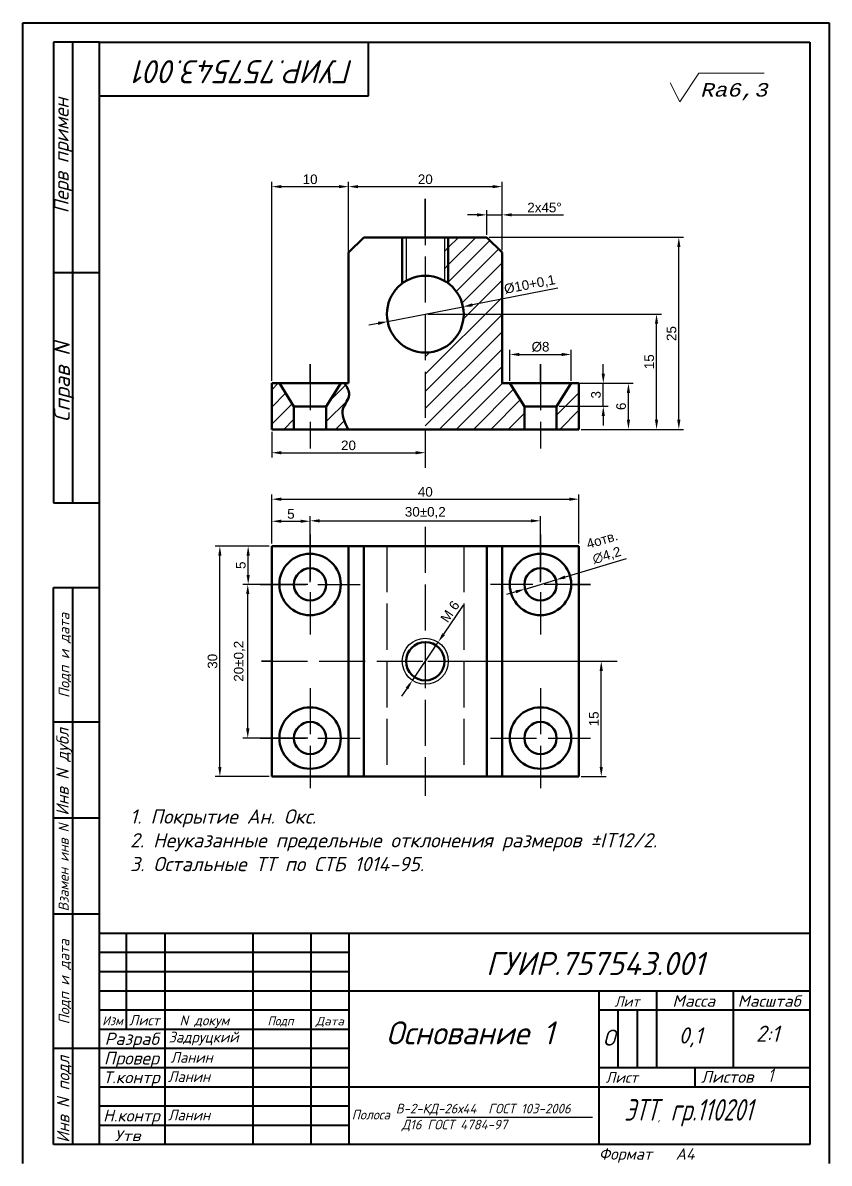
# Model space of a CAD drawing. Header units: millimetres. Extents: x 10739 to 32134, y 609 to 16625.
# Drawn here: x 24344.4 to 24554.4, y 2412.8 to 2709.8 of the extents above; entities that cross this region are included whole.
import ezdxf
from ezdxf.enums import TextEntityAlignment as Align

# ---------------------------------------------------------------- set-up
doc = ezdxf.new("R2010")
doc.units = ezdxf.units.MM
doc.linetypes.add('ACAD_ISO02W100', pattern=[15, 12, -3])
doc.layers.add('тонкая-текст-02', color=4, linetype='Continuous', lineweight=20)
doc.styles.add('6', font='cour.ttf', dxfattribs={"oblique": 15, "height": 3.5})
doc.styles.add('ISOCPEUR', font='isocpeur.ttf', dxfattribs={"oblique": 15})
doc.styles.add('KTEXTSTYLE', font='GOST_AU.SHX', dxfattribs={"width": 0.96, "height": 5})
doc.styles.get("Standard").update_dxf_attribs({"font": 'arial.ttf'})
doc.dimstyles.new('ISO-25', dxfattribs={"dimtxt": 2.5, "dimasz": 2.5, "dimexe": 1.25, "dimexo": 0.625, "dimtad": 1, "dimtxsty": 'Standard', "dimcen": 2.5, "dimadec": 0, "dimazin": 0, "dimtfac": 1, "dimtmove": 0, "dimatfit": 3, "dimfxl": 1, "dimarcsym": 0})
pattern_1 = [(45, (24299.0882, 2095.5117), (-2.245064, 2.245064), [])]

# ---------------------------------------------------------------- blocks, each defined once
blk = doc.blocks.new('*D92')
at = {"color": 0, "lineweight": -2, "transparency": 16777216}
for p, q in [((24409.17, 2616.52), (24409.17, 2668.35)), ((24411.67, 2667.1), (24426.67, 2667.1)), ((24429.17, 2616.52), (24429.17, 2668.35))]:
    blk.add_line(p, q, dxfattribs=at)
at = {"color": 0, "lineweight": 25, "transparency": 16777216}
for points in [[(24411.67, 2667.51), (24411.67, 2666.68), (24409.17, 2667.1)], [(24426.67, 2667.51), (24426.67, 2666.68), (24429.17, 2667.1)]]:
    blk.add_solid(points, dxfattribs=at)
at = {"layer": 'Defpoints', "color": 0, "lineweight": 25, "transparency": 16777216}
for p in [(24429.17, 2667.1), (24409.17, 2615.9), (24429.17, 2615.9)]:
    blk.add_point(p, dxfattribs=at)
at = {"color": 0, "transparency": 16777216, "insert": (24419.17, 2669), "char_height": 2.5, "attachment_point": 5}
blk.add_mtext('10', dxfattribs=at)
blk = doc.blocks.new('*D93')
at = {"color": 0, "lineweight": -2, "transparency": 16777216}
for p, q in [((24429.17, 2650.53), (24429.17, 2668.35)), ((24431.67, 2667.1), (24466.67, 2667.1)), ((24469.17, 2650.53), (24469.17, 2668.35))]:
    blk.add_line(p, q, dxfattribs=at)
at = {"color": 0, "lineweight": 25, "transparency": 16777216}
for points in [[(24431.67, 2667.51), (24431.67, 2666.68), (24429.17, 2667.1)], [(24466.67, 2667.51), (24466.67, 2666.68), (24469.17, 2667.1)]]:
    blk.add_solid(points, dxfattribs=at)
at = {"layer": 'Defpoints', "color": 0, "lineweight": 25, "transparency": 16777216}
for p in [(24469.17, 2667.1), (24429.17, 2649.91), (24469.17, 2649.91)]:
    blk.add_point(p, dxfattribs=at)
at = {"color": 0, "transparency": 16777216, "insert": (24449.17, 2669), "char_height": 2.5, "attachment_point": 5}
blk.add_mtext('20', dxfattribs=at)
blk = doc.blocks.new('*D94')
at = {"color": 0, "lineweight": -2, "transparency": 16777216}
for p, q in [((24465.17, 2654.52), (24465.17, 2661)), ((24469.17, 2650.53), (24469.17, 2661)), ((24462.67, 2659.75), (24460.17, 2659.75)), ((24465.17, 2659.75), (24469.17, 2659.75)), ((24471.67, 2659.75), (24485.15, 2659.75))]:
    blk.add_line(p, q, dxfattribs=at)
at = {"color": 0, "lineweight": 25, "transparency": 16777216}
for points in [[(24462.67, 2660.16), (24462.67, 2659.33), (24465.17, 2659.75)], [(24471.67, 2660.16), (24471.67, 2659.33), (24469.17, 2659.75)]]:
    blk.add_solid(points, dxfattribs=at)
at = {"layer": 'Defpoints', "color": 0, "lineweight": 25, "transparency": 16777216}
for p in [(24465.17, 2659.75), (24465.17, 2653.9), (24469.17, 2649.91)]:
    blk.add_point(p, dxfattribs=at)
at = {"color": 0, "transparency": 16777216, "insert": (24480.21, 2661.65), "char_height": 2.5, "attachment_point": 5}
blk.add_mtext('2x45%%D', dxfattribs=at)
blk = doc.blocks.new('*D95')
at = {"color": 0, "lineweight": -2, "transparency": 16777216}
for p, q in [((24471.17, 2616.52), (24471.17, 2624.65)), ((24473.67, 2623.4), (24484.67, 2623.4)), ((24487.17, 2616.52), (24487.17, 2624.65))]:
    blk.add_line(p, q, dxfattribs=at)
at = {"color": 0, "lineweight": 25, "transparency": 16777216}
for points in [[(24473.67, 2623.81), (24473.67, 2622.98), (24471.17, 2623.4)], [(24484.67, 2623.81), (24484.67, 2622.98), (24487.17, 2623.4)]]:
    blk.add_solid(points, dxfattribs=at)
at = {"layer": 'Defpoints', "color": 0, "lineweight": 25, "transparency": 16777216}
for p in [(24487.17, 2623.4), (24471.17, 2615.9), (24487.17, 2615.9)]:
    blk.add_point(p, dxfattribs=at)
at = {"color": 0, "transparency": 16777216, "insert": (24479.17, 2625.37), "char_height": 2.5, "attachment_point": 5}
blk.add_mtext('%%C8', dxfattribs=at)
blk = doc.blocks.new('*D96')
at = {"color": 0, "lineweight": -2, "transparency": 16777216}
for p, q in [((24489.79, 2615.9), (24503.32, 2615.9)), ((24502.07, 2606.4), (24502.07, 2613.4)), ((24489.79, 2603.9), (24503.32, 2603.9))]:
    blk.add_line(p, q, dxfattribs=at)
at = {"color": 0, "lineweight": 25, "transparency": 16777216}
for points in [[(24501.65, 2613.4), (24502.49, 2613.4), (24502.07, 2615.9)], [(24501.65, 2606.4), (24502.49, 2606.4), (24502.07, 2603.9)]]:
    blk.add_solid(points, dxfattribs=at)
at = {"layer": 'Defpoints', "color": 0, "lineweight": 25, "transparency": 16777216}
for p in [(24489.17, 2615.9), (24502.07, 2615.9), (24489.17, 2603.9)]:
    blk.add_point(p, dxfattribs=at)
at = {"color": 0, "transparency": 16777216, "insert": (24500.17, 2609.9), "char_height": 2.5, "attachment_point": 5, "rotation": 90}
blk.add_mtext('6', dxfattribs=at)
blk = doc.blocks.new('*D79')
at = {"color": 0, "lineweight": -2, "transparency": 16777216}
for p, q in [((24449.79, 2633.9), (24510.64, 2633.9)), ((24509.39, 2606.4), (24509.39, 2631.4)), ((24489.79, 2603.9), (24510.64, 2603.9))]:
    blk.add_line(p, q, dxfattribs=at)
at = {"color": 0, "lineweight": 25, "transparency": 16777216}
for points in [[(24508.97, 2631.4), (24509.8, 2631.4), (24509.39, 2633.9)], [(24508.97, 2606.4), (24509.8, 2606.4), (24509.39, 2603.9)]]:
    blk.add_solid(points, dxfattribs=at)
at = {"layer": 'Defpoints', "color": 0, "lineweight": 25, "transparency": 16777216}
for p in [(24449.17, 2633.9), (24509.39, 2633.9), (24489.17, 2603.9)]:
    blk.add_point(p, dxfattribs=at)
at = {"color": 0, "transparency": 16777216, "insert": (24507.48, 2621.51), "char_height": 2.5, "attachment_point": 5, "rotation": 90}
blk.add_mtext('15', dxfattribs=at)
blk = doc.blocks.new('*D80')
at = {"color": 0, "lineweight": -2, "transparency": 16777216}
for p, q in [((24465.79, 2653.9), (24516.44, 2653.9)), ((24515.19, 2606.4), (24515.19, 2651.4)), ((24489.79, 2603.9), (24516.44, 2603.9))]:
    blk.add_line(p, q, dxfattribs=at)
at = {"color": 0, "lineweight": 25, "transparency": 16777216}
for points in [[(24514.78, 2651.4), (24515.61, 2651.4), (24515.19, 2653.9)], [(24514.78, 2606.4), (24515.61, 2606.4), (24515.19, 2603.9)]]:
    blk.add_solid(points, dxfattribs=at)
at = {"layer": 'Defpoints', "color": 0, "lineweight": 25, "transparency": 16777216}
for p in [(24465.17, 2653.9), (24515.19, 2653.9), (24489.17, 2603.9)]:
    blk.add_point(p, dxfattribs=at)
at = {"color": 0, "transparency": 16777216, "insert": (24513.29, 2628.85), "char_height": 2.5, "attachment_point": 5, "rotation": 90}
blk.add_mtext('25', dxfattribs=at)
blk = doc.blocks.new('*D81')
at = {"color": 0, "lineweight": -2, "transparency": 16777216}
for p, q in [((24409.17, 2603.27), (24409.17, 2596.57)), ((24449.17, 2603.27), (24449.17, 2596.57)), ((24411.67, 2597.82), (24446.67, 2597.82))]:
    blk.add_line(p, q, dxfattribs=at)
at = {"color": 0, "lineweight": 25, "transparency": 16777216}
for points in [[(24411.67, 2598.24), (24411.67, 2597.4), (24409.17, 2597.82)], [(24446.67, 2598.24), (24446.67, 2597.4), (24449.17, 2597.82)]]:
    blk.add_solid(points, dxfattribs=at)
at = {"layer": 'Defpoints', "color": 0, "lineweight": 25, "transparency": 16777216}
for p in [(24409.17, 2603.9), (24449.17, 2603.9), (24449.17, 2597.82)]:
    blk.add_point(p, dxfattribs=at)
at = {"color": 0, "transparency": 16777216, "insert": (24429.17, 2599.72), "char_height": 2.5, "attachment_point": 5}
blk.add_mtext('20', dxfattribs=at)
blk = doc.blocks.new('*D82')
at = {"color": 0, "lineweight": -2, "transparency": 16777216}
for p, q in [((24419.17, 2564.15), (24419.17, 2581.34)), ((24479.17, 2564.15), (24479.17, 2581.34)), ((24421.67, 2580.09), (24476.67, 2580.09))]:
    blk.add_line(p, q, dxfattribs=at)
at = {"color": 0, "lineweight": 25, "transparency": 16777216}
for points in [[(24421.67, 2580.5), (24421.67, 2579.67), (24419.17, 2580.09)], [(24476.67, 2580.5), (24476.67, 2579.67), (24479.17, 2580.09)]]:
    blk.add_solid(points, dxfattribs=at)
at = {"layer": 'Defpoints', "color": 0, "lineweight": 25, "transparency": 16777216}
for p in [(24479.17, 2580.09), (24419.17, 2563.52), (24479.17, 2563.52)]:
    blk.add_point(p, dxfattribs=at)
at = {"color": 0, "transparency": 16777216, "insert": (24449.17, 2582.21), "char_height": 2.5, "attachment_point": 5}
blk.add_mtext('30%%P0,2', dxfattribs=at)
blk = doc.blocks.new('*D83')
at = {"color": 0, "lineweight": -2, "transparency": 16777216}
for p, q in [((24409.17, 2574.15), (24409.17, 2581.23)), ((24419.17, 2564.15), (24419.17, 2581.23)), ((24411.67, 2579.98), (24416.67, 2579.98))]:
    blk.add_line(p, q, dxfattribs=at)
at = {"color": 0, "lineweight": 25, "transparency": 16777216}
for points in [[(24411.67, 2580.39), (24411.67, 2579.56), (24409.17, 2579.98)], [(24416.67, 2580.39), (24416.67, 2579.56), (24419.17, 2579.98)]]:
    blk.add_solid(points, dxfattribs=at)
at = {"layer": 'Defpoints', "color": 0, "lineweight": 25, "transparency": 16777216}
for p in [(24419.17, 2579.98), (24409.17, 2573.52), (24419.17, 2563.52)]:
    blk.add_point(p, dxfattribs=at)
at = {"color": 0, "transparency": 16777216, "insert": (24414.17, 2581.87), "char_height": 2.5, "attachment_point": 5}
blk.add_mtext('5', dxfattribs=at)
blk = doc.blocks.new('*D84')
at = {"color": 0, "lineweight": -2, "transparency": 16777216}
for p, q in [((24409.17, 2574.15), (24409.17, 2586.97)), ((24489.17, 2574.15), (24489.17, 2586.97)), ((24411.67, 2585.72), (24486.67, 2585.72))]:
    blk.add_line(p, q, dxfattribs=at)
at = {"color": 0, "lineweight": 25, "transparency": 16777216}
for points in [[(24411.67, 2586.14), (24411.67, 2585.3), (24409.17, 2585.72)], [(24486.67, 2586.14), (24486.67, 2585.3), (24489.17, 2585.72)]]:
    blk.add_solid(points, dxfattribs=at)
at = {"layer": 'Defpoints', "color": 0, "lineweight": 25, "transparency": 16777216}
for p in [(24489.17, 2585.72), (24409.17, 2573.52), (24489.17, 2573.52)]:
    blk.add_point(p, dxfattribs=at)
at = {"color": 0, "transparency": 16777216, "insert": (24449.17, 2587.62), "char_height": 2.5, "attachment_point": 5}
blk.add_mtext('40', dxfattribs=at)
blk = doc.blocks.new('*D85')
at = {"color": 0, "lineweight": -2, "transparency": 16777216}
for p, q in [((24418.54, 2563.52), (24401.68, 2563.52)), ((24402.93, 2526.02), (24402.93, 2561.02)), ((24418.54, 2523.52), (24401.68, 2523.52))]:
    blk.add_line(p, q, dxfattribs=at)
at = {"color": 0, "lineweight": 25, "transparency": 16777216}
for points in [[(24402.51, 2561.02), (24403.35, 2561.02), (24402.93, 2563.52)], [(24402.51, 2526.02), (24403.35, 2526.02), (24402.93, 2523.52)]]:
    blk.add_solid(points, dxfattribs=at)
at = {"layer": 'Defpoints', "color": 0, "lineweight": 25, "transparency": 16777216}
for p in [(24402.93, 2563.52), (24419.17, 2563.52), (24419.17, 2523.52)]:
    blk.add_point(p, dxfattribs=at)
at = {"color": 0, "transparency": 16777216, "insert": (24400.8, 2543.52), "char_height": 2.5, "attachment_point": 5, "rotation": 90}
blk.add_mtext('20%%P0,2', dxfattribs=at)
blk = doc.blocks.new('*D86')
at = {"color": 0, "lineweight": -2, "transparency": 16777216}
for p, q in [((24408.54, 2573.52), (24401.79, 2573.52)), ((24403.04, 2566.02), (24403.04, 2571.02)), ((24418.54, 2563.52), (24401.79, 2563.52))]:
    blk.add_line(p, q, dxfattribs=at)
at = {"color": 0, "lineweight": 25, "transparency": 16777216}
for points in [[(24402.62, 2571.02), (24403.46, 2571.02), (24403.04, 2573.52)], [(24402.62, 2566.02), (24403.46, 2566.02), (24403.04, 2563.52)]]:
    blk.add_solid(points, dxfattribs=at)
at = {"layer": 'Defpoints', "color": 0, "lineweight": 25, "transparency": 16777216}
for p in [(24403.04, 2573.52), (24409.17, 2573.52), (24419.17, 2563.52)]:
    blk.add_point(p, dxfattribs=at)
at = {"color": 0, "transparency": 16777216, "insert": (24401.14, 2568.52), "char_height": 2.5, "attachment_point": 5, "rotation": 90}
blk.add_mtext('5', dxfattribs=at)
blk = doc.blocks.new('*D87')
at = {"color": 0, "lineweight": -2, "transparency": 16777216}
for p, q in [((24408.54, 2573.52), (24394.42, 2573.52)), ((24395.67, 2516.02), (24395.67, 2571.02)), ((24408.54, 2513.52), (24394.42, 2513.52))]:
    blk.add_line(p, q, dxfattribs=at)
at = {"color": 0, "lineweight": 25, "transparency": 16777216}
for points in [[(24395.25, 2571.02), (24396.08, 2571.02), (24395.67, 2573.52)], [(24395.25, 2516.02), (24396.08, 2516.02), (24395.67, 2513.52)]]:
    blk.add_solid(points, dxfattribs=at)
at = {"layer": 'Defpoints', "color": 0, "lineweight": 25, "transparency": 16777216}
for p in [(24395.67, 2573.52), (24409.17, 2573.52), (24409.17, 2513.52)]:
    blk.add_point(p, dxfattribs=at)
at = {"color": 0, "transparency": 16777216, "insert": (24393.76, 2543.52), "char_height": 2.5, "attachment_point": 5, "rotation": 90}
blk.add_mtext('30', dxfattribs=at)
blk = doc.blocks.new('*D88')
at = {"color": 0, "lineweight": -2, "transparency": 16777216}
for p, q in [((24449.79, 2543.52), (24496.24, 2543.52)), ((24494.99, 2516.02), (24494.99, 2541.02)), ((24489.79, 2513.52), (24496.24, 2513.52))]:
    blk.add_line(p, q, dxfattribs=at)
at = {"color": 0, "lineweight": 25, "transparency": 16777216}
for points in [[(24494.57, 2541.02), (24495.41, 2541.02), (24494.99, 2543.52)], [(24494.57, 2516.02), (24495.41, 2516.02), (24494.99, 2513.52)]]:
    blk.add_solid(points, dxfattribs=at)
at = {"layer": 'Defpoints', "color": 0, "lineweight": 25, "transparency": 16777216}
for p in [(24449.17, 2543.52), (24494.99, 2543.52), (24489.17, 2513.52)]:
    blk.add_point(p, dxfattribs=at)
at = {"color": 0, "transparency": 16777216, "insert": (24493.09, 2528.52), "char_height": 2.5, "attachment_point": 5, "rotation": 90}
blk.add_mtext('15', dxfattribs=at)
blk = doc.blocks.new('*D89')
at = {"color": 0, "lineweight": -2, "transparency": 16777216}
for p, q in [((24501.51, 2570.2), (24485.59, 2565.44)), ((24475.14, 2562.32), (24483.19, 2564.72)), ((24472.75, 2561.6), (24470.35, 2560.89))]:
    blk.add_line(p, q, dxfattribs=at)
at = {"color": 0, "lineweight": 25, "transparency": 16777216}
for points in [[(24485.47, 2565.84), (24485.7, 2565.04), (24483.19, 2564.72)], [(24472.63, 2562), (24472.87, 2561.2), (24475.14, 2562.32)]]:
    blk.add_solid(points, dxfattribs=at)
at = {"layer": 'Defpoints', "color": 0, "lineweight": 25, "transparency": 16777216}
for p in [(24475.14, 2562.32), (24483.19, 2564.72)]:
    blk.add_point(p, dxfattribs=at)
at = {"color": 0, "transparency": 16777216, "insert": (24495.88, 2572.95), "char_height": 2.5, "attachment_point": 5, "rotation": 16.6435}
blk.add_mtext('4отв.\\P∅4,2', dxfattribs=at)
blk = doc.blocks.new('*D90')
at = {"color": 0, "lineweight": -2, "transparency": 16777216}
for p, q in [((24495.52, 2618.4), (24495.52, 2620.9)), ((24487.79, 2615.9), (24496.77, 2615.9)), ((24495.52, 2609.9), (24495.52, 2615.9)), ((24483.99, 2609.9), (24496.77, 2609.9)), ((24495.52, 2607.4), (24495.52, 2604.9))]:
    blk.add_line(p, q, dxfattribs=at)
at = {"color": 0, "lineweight": 25, "transparency": 16777216}
for points in [[(24495.1, 2618.4), (24495.94, 2618.4), (24495.52, 2615.9)], [(24495.1, 2607.4), (24495.94, 2607.4), (24495.52, 2609.9)]]:
    blk.add_solid(points, dxfattribs=at)
at = {"layer": 'Defpoints', "color": 0, "lineweight": 25, "transparency": 16777216}
for p in [(24487.17, 2615.9), (24495.52, 2615.9), (24483.37, 2609.9)]:
    blk.add_point(p, dxfattribs=at)
at = {"color": 0, "transparency": 16777216, "insert": (24493.62, 2612.9), "char_height": 2.5, "attachment_point": 5, "rotation": 90}
blk.add_mtext('3', dxfattribs=at)
blk = doc.blocks.new('*D91')
at = {"color": 0, "lineweight": -2, "transparency": 16777216}
for p, q in [((24483.66, 2640.67), (24461.43, 2636.31)), ((24439.35, 2631.97), (24458.98, 2635.82)), ((24436.9, 2631.49), (24434.45, 2631))]:
    blk.add_line(p, q, dxfattribs=at)
at = {"color": 0, "lineweight": 25, "transparency": 16777216}
for points in [[(24461.35, 2636.72), (24461.51, 2635.9), (24458.98, 2635.82)], [(24436.82, 2631.9), (24436.98, 2631.08), (24439.35, 2631.97)]]:
    blk.add_solid(points, dxfattribs=at)
at = {"layer": 'Defpoints', "color": 0, "lineweight": 25, "transparency": 16777216}
for p in [(24458.98, 2635.82), (24439.35, 2631.97)]:
    blk.add_point(p, dxfattribs=at)
at = {"color": 0, "transparency": 16777216, "insert": (24476.39, 2641.46), "char_height": 2.5, "attachment_point": 5, "rotation": 11.1164}
blk.add_mtext('%%c10+0,1', dxfattribs=at)
blk = doc.blocks.new('*D112')
at = {"color": 0, "lineweight": -2, "transparency": 16777216}
for p, q in [((24459.05, 2558.15), (24453.92, 2550.56)), ((24445.81, 2538.55), (24452.52, 2548.49)), ((24444.41, 2536.48), (24443.01, 2534.41))]:
    blk.add_line(p, q, dxfattribs=at)
at = {"color": 0, "lineweight": 25, "transparency": 16777216}
for points in [[(24453.58, 2550.8), (24454.27, 2550.33), (24452.52, 2548.49)], [(24444.06, 2536.71), (24444.75, 2536.24), (24445.81, 2538.55)]]:
    blk.add_solid(points, dxfattribs=at)
at = {"layer": 'Defpoints', "color": 0, "lineweight": 25, "transparency": 16777216}
for p in [(24452.52, 2548.49), (24445.81, 2538.55)]:
    blk.add_point(p, dxfattribs=at)
at = {"color": 0, "transparency": 16777216, "insert": (24455.61, 2556.46), "char_height": 2.5, "attachment_point": 5, "rotation": 55.9563}
blk.add_mtext('М 6', dxfattribs=at)

msp = doc.modelspace()

# ---------------------------------------------------------------- hatches: boundary and pattern name
h = msp.add_hatch()
h.set_pattern_fill('ANSI31', color=256)
h.set_pattern_definition(pattern_1)
h.paths.add_polyline_path([(24469.16602, 2649.90715), (24465.16602, 2653.89633), (24455.16602, 2653.89633), (24455.16602, 2641.89633, -0.236067977), (24459.16602, 2633.89633, -0.414213562), (24449.16602, 2623.89633), (24449.16602, 2603.89633), (24474.96602, 2603.89633), (24474.96602, 2609.89633), (24471.16602, 2615.89633), (24469.16602, 2615.89633)])
h.paths.add_polyline_path([(24489.16602, 2615.89633), (24487.16602, 2615.89633), (24483.36602, 2609.89633), (24483.36602, 2603.89633), (24489.16602, 2603.89633)])
edge = h.paths.add_edge_path()
edge.add_spline(control_points=[(24429.11089, 2603.89633), (24428.15803, 2605.78555), (24426.57063, 2608.9329), (24430.1719, 2612.69673), (24428.80886, 2614.89071), (24428.18411, 2615.89633)], knot_values=[0, 0, 0, 0, 5.701222128, 9.497902321, 12.710773126, 12.710773126, 12.710773126, 12.710773126], degree=3, periodic=0)
edge.add_line((24428.18411, 2615.89633), (24427.16602, 2615.89633))
edge.add_line((24427.16602, 2615.89633), (24423.36602, 2609.89633))
edge.add_line((24423.36602, 2609.89633), (24423.36602, 2603.89633))
edge.add_line((24423.36602, 2603.89633), (24429.11089, 2603.89633))
h.paths.add_polyline_path([(24414.96602, 2609.89633), (24411.16602, 2615.89633), (24409.16602, 2615.89633), (24409.16602, 2603.89633), (24414.96602, 2603.89633)])
h = msp.add_hatch()
h.set_pattern_fill('ANSI31', color=256)
h.set_pattern_definition(pattern_1)
h.paths.add_polyline_path([(24455.16602, 2653.89633), (24454.16602, 2653.89633), (24454.16602, 2642.55658, -0.029984565), (24455.16602, 2641.89633)])

# ---------------------------------------------------------------- linework, layer by layer
at = {"color": 0, "lineweight": 40}
for p, q in [((24344.35063, 2412.75111), (24344.35063, 2709.75111)), ((24344.35063, 2709.75111), (24554.35063, 2709.75111)), ((24554.35063, 2709.75111), (24554.35063, 2412.75111)), ((24364.35063, 2704.75111), (24352.35063, 2704.75111)), ((24352.35063, 2704.75111), (24352.35063, 2584.75111)), ((24357.35063, 2584.75111), (24357.35063, 2704.75111)), ((24364.35063, 2417.75111), (24364.35063, 2704.75111)), ((24364.35063, 2704.75111), (24549.35063, 2704.75111)), ((24434.35063, 2690.75111), (24434.35063, 2704.75111)), ((24549.35063, 2704.75111), (24549.35063, 2417.75111)), ((24364.35063, 2690.75111), (24434.35063, 2690.75111)), ((24352.35063, 2644.75111), (24364.35063, 2644.75111)), ((24352.35063, 2584.75111), (24364.35063, 2584.75111)), ((24352.35063, 2417.75111), (24352.35063, 2562.75111)), ((24352.35063, 2562.75111), (24364.35063, 2562.75111)), ((24357.35063, 2417.75111), (24357.35063, 2562.75111)), ((24352.35063, 2527.75111), (24364.35063, 2527.75111)), ((24352.35063, 2502.75111), (24364.35063, 2502.75111)), ((24352.35063, 2477.75111), (24364.35063, 2477.75111)), ((24364.35063, 2472.75111), (24549.35063, 2472.75111)), ((24371.35063, 2447.75111), (24371.35063, 2472.75111)), ((24381.35063, 2472.75111), (24381.35063, 2417.75111)), ((24404.35063, 2417.75111), (24404.35063, 2472.75111)), ((24419.35063, 2472.75111), (24419.35063, 2417.75111)), ((24429.35063, 2417.75111), (24429.35063, 2472.75111)), ((24364.35063, 2467.75111), (24429.35063, 2467.75111)), ((24364.35063, 2462.75111), (24429.35063, 2462.75111)), ((24364.35063, 2457.75111), (24429.35063, 2457.75111)), ((24429.35063, 2457.75111), (24549.35063, 2457.75111)), ((24494.35063, 2457.75111), (24494.35063, 2417.75111)), ((24509.35063, 2457.75111), (24509.35063, 2437.75111)), ((24529.35063, 2457.75111), (24529.35063, 2437.75111)), ((24364.35063, 2452.75111), (24429.35063, 2452.75111)), ((24494.35063, 2452.75111), (24549.35063, 2452.75111)), ((24499.35063, 2452.75111), (24499.35063, 2437.75111)), ((24504.35063, 2452.75111), (24504.35063, 2437.75111)), ((24364.35063, 2447.75111), (24429.35063, 2447.75111)), ((24352.35063, 2442.75111), (24364.35063, 2442.75111)), ((24364.35063, 2442.75111), (24429.35063, 2442.75111)), ((24364.35063, 2437.75111), (24429.35063, 2437.75111)), ((24494.35063, 2437.75111), (24549.35063, 2437.75111)), ((24519.35063, 2437.75111), (24519.35063, 2432.75111)), ((24364.35063, 2432.75111), (24429.35063, 2432.75111)), ((24429.35063, 2432.75111), (24549.35063, 2432.75111)), ((24364.35063, 2427.75111), (24429.35063, 2427.75111)), ((24364.35063, 2422.75111), (24429.35063, 2422.75111)), ((24364.35063, 2417.75111), (24352.35063, 2417.75111)), ((24549.35063, 2417.75111), (24364.35063, 2417.75111))]:
    msp.add_line(p, q, dxfattribs=at)
at = {"linetype": 'ACAD_ISO02W100'}
for p, q in [((24449.16602, 2653.89633), (24449.16602, 2663.89633)), ((24449.16602, 2663.89633), (24449.16602, 2593.89633)), ((24419.16602, 2615.89633), (24419.16602, 2620.89633)), ((24419.16602, 2620.89633), (24419.16602, 2598.89633)), ((24479.16602, 2615.89633), (24479.16602, 2620.89633)), ((24479.16602, 2620.89633), (24479.16602, 2598.89633)), ((24419.16602, 2603.89633), (24419.16602, 2598.89633)), ((24449.16602, 2603.89633), (24449.16602, 2593.89633)), ((24479.16602, 2603.89633), (24479.16602, 2598.89633)), ((24449.16602, 2578.5202), (24449.16602, 2508.5202)), ((24419.16602, 2576.5202), (24419.16602, 2550.5202)), ((24479.16602, 2576.5202), (24479.16602, 2550.5202)), ((24439.16602, 2573.5202), (24439.16602, 2513.5202)), ((24459.16602, 2573.5202), (24459.16602, 2513.5202)), ((24411.16602, 2563.5202), (24406.16602, 2563.5202)), ((24406.16602, 2563.5202), (24432.16602, 2563.5202)), ((24427.16602, 2563.5202), (24432.16602, 2563.5202)), ((24471.16602, 2563.5202), (24466.16602, 2563.5202)), ((24492.16602, 2563.5202), (24466.16602, 2563.5202)), ((24487.16602, 2563.5202), (24492.16602, 2563.5202)), ((24409.16602, 2543.5202), (24406.50968, 2543.5202)), ((24406.50968, 2543.5202), (24499.16602, 2543.5202)), ((24489.16602, 2543.5202), (24499.16602, 2543.5202)), ((24419.16602, 2536.5202), (24419.16602, 2510.5202)), ((24479.16602, 2536.5202), (24479.16602, 2510.5202)), ((24406.16602, 2523.5202), (24432.16602, 2523.5202)), ((24466.16602, 2523.5202), (24492.16602, 2523.5202))]:
    msp.add_line(p, q, dxfattribs=at)
at = {"lineweight": 50}
for p, q in [((24433.16602, 2653.89633), (24429.16602, 2649.90715)), ((24449.16602, 2653.89633), (24433.16602, 2653.89633)), ((24443.16602, 2653.89633), (24443.16602, 2641.89633)), ((24449.16602, 2653.89633), (24465.16602, 2653.89633)), ((24449.16602, 2653.89633), (24454.16602, 2653.89633)), ((24455.16602, 2653.89633), (24455.16602, 2641.89633)), ((24465.16602, 2653.89633), (24469.16602, 2649.90715)), ((24429.16602, 2615.89633), (24429.16602, 2649.90715)), ((24469.16602, 2615.89633), (24469.16602, 2649.90715)), ((24409.16602, 2603.89633), (24409.16602, 2615.89633)), ((24409.16602, 2615.89633), (24429.16602, 2615.89633)), ((24414.96602, 2609.89633), (24411.16602, 2615.89633)), ((24423.36602, 2609.89633), (24427.16602, 2615.89633)), ((24489.16602, 2615.89633), (24469.16602, 2615.89633)), ((24487.16602, 2615.89633), (24471.16602, 2615.89633)), ((24474.96602, 2609.89633), (24471.16602, 2615.89633)), ((24483.36602, 2609.89633), (24487.16602, 2615.89633)), ((24489.16602, 2603.89633), (24489.16602, 2615.89633)), ((24414.96602, 2603.89633), (24414.96602, 2609.89633)), ((24414.96602, 2609.89633), (24423.36602, 2609.89633)), ((24423.36602, 2603.89633), (24423.36602, 2609.89633)), ((24474.96602, 2603.89633), (24474.96602, 2609.89633)), ((24483.36602, 2609.89633), (24474.96602, 2609.89633)), ((24483.36602, 2603.89633), (24483.36602, 2609.89633)), ((24409.16602, 2603.89633), (24449.16602, 2603.89633)), ((24489.16602, 2603.89633), (24449.16602, 2603.89633)), ((24409.16602, 2573.5202), (24489.16602, 2573.5202)), ((24409.16602, 2513.5202), (24409.16602, 2573.5202)), ((24409.16602, 2573.5202), (24489.16602, 2573.5202)), ((24429.16602, 2573.5202), (24429.16602, 2513.5202)), ((24433.16602, 2573.5202), (24433.16602, 2513.5202)), ((24465.16602, 2573.5202), (24465.16602, 2513.5202)), ((24469.16602, 2573.5202), (24469.16602, 2513.5202)), ((24489.16602, 2573.5202), (24489.16602, 2513.5202)), ((24489.16602, 2513.5202), (24409.16602, 2513.5202))]:
    msp.add_line(p, q, dxfattribs=at)
at = {"lineweight": 30}
for p, q in [((24444.16602, 2653.89633), (24443.16602, 2653.89633)), ((24449.16602, 2653.89633), (24444.16602, 2653.89633)), ((24444.16602, 2653.89633), (24444.16602, 2642.55658)), ((24454.16602, 2653.89633), (24454.16602, 2642.55658)), ((24454.16602, 2653.89633), (24456.16602, 2653.89633)), ((24454.16602, 2653.89633), (24455.16602, 2653.89633)), ((24487.16602, 2615.89633), (24479.16602, 2615.89633)), ((24489.16602, 2615.89633), (24487.16602, 2615.89633)), ((24479.16602, 2603.89633), (24483.36602, 2603.89633)), ((24409.16602, 2573.5202), (24411.16602, 2573.5202)), ((24409.16602, 2573.5202), (24419.16602, 2573.5202)), ((24429.16602, 2573.5202), (24433.16602, 2573.5202)), ((24469.16602, 2573.5202), (24465.16602, 2573.5202)), ((24409.16602, 2513.5202), (24419.16602, 2513.5202)), ((24444.32771, 2424.84704), (24492.71139, 2424.84704))]:
    msp.add_line(p, q, dxfattribs=at)
at = {"lineweight": 50}
for centre, radius in [((24449.16602, 2633.89633), 10), ((24419.16602, 2563.5202), 8), ((24479.16602, 2563.5202), 8), ((24419.16602, 2563.5202), 4.2), ((24479.16602, 2563.5202), 4.2), ((24449.16602, 2543.5202), 5), ((24419.16602, 2523.5202), 8), ((24479.16602, 2523.5202), 8), ((24419.16602, 2523.5202), 4.2), ((24479.16602, 2523.5202), 4.2)]:
    msp.add_circle(centre, radius, dxfattribs=at)
msp.add_circle((24449.16602, 2543.5202), 6)
msp.add_spline([(24428.18411, 2615.89633), (24429.35478, 2612.90433), (24427.79388, 2609.44335), (24429.11089, 2603.89633)], degree=3, dxfattribs=at)
at = {"layer": 'тонкая-текст-02', "color": 7, "lineweight": 20}
for p, q in [((24515.43038, 2689.15302), (24520.43038, 2696.65302)), ((24520.43038, 2696.65302), (24537.43038, 2696.65302)), ((24512.93038, 2694.15302), (24515.43038, 2689.15302))]:
    msp.add_line(p, q, dxfattribs=at)

# ---------------------------------------------------------------- texts
at = {"color": 0, "lineweight": 40, "style": 'ISOCPEUR', "oblique": 15}
for s, height, p, p2 in [('Перв примен', 3.8523497, (24356.29054, 2660.15543), (24356.29054, 2690.20375)), ('Подп и дата', 2.7654263, (24356.49715, 2533.97515), (24356.49715, 2556.09856)), ('Инв N дубл', 3.250918, (24356.3173, 2503.34452), (24356.3173, 2526.10095)), ('Взамен инв N', 2.6615702, (24356.3173, 2478.39256), (24356.3173, 2501.14898)), ('Подп и дата', 2.7654263, (24356.49715, 2448.97515), (24356.49715, 2471.09856)), ('Инв N подл', 3.229948, (24356.49715, 2418.16229), (24356.49715, 2440.77193))]:
    msp.add_text(s, height=height, rotation=90, dxfattribs=at).set_placement(p, p2, align=Align.ALIGNED)
at = {"color": 0, "style": 'ISOCPEUR', "oblique": 15}
msp.add_text('Справ N', height=4.153739, rotation=90, dxfattribs=at).set_placement((24356.6028, 2605.8033), (24356.6028, 2626.572), align=Align.ALIGNED)
at = {"color": 0, "lineweight": 40, "style": 'ISOCPEUR', "oblique": 15}
for s, height, p, p2 in [('Лит', 2.688645, (24498.45161, 2453.59157), (24504.90436, 2453.59157)), ('Масса', 3.01234, (24513.50803, 2453.59157), (24524.65368, 2453.59157)), ('Масштаб', 2.933068, (24530.50643, 2453.59157), (24546.93161, 2453.59157)), ('Изм', 2.38948, (24365.03654, 2448.75293), (24370.41287, 2448.75293)), ('Лист', 2.654978, (24372.02878, 2448.73204), (24379.99371, 2448.73204)), ('N докум', 2.588603, (24385.17092, 2448.73204), (24398.11393, 2448.73204)), ('Подп', 2.33455, (24408.0701, 2448.73204), (24414.84029, 2448.73204)), ('Дата', 2.166931, (24420.61487, 2448.73204), (24427.98244, 2448.73204)), ('Разраб', 3.177024, (24365.65683, 2443.62664), (24379.79459, 2443.62664)), ('Провер', 3.334158, (24365.45771, 2438.52123), (24379.79459, 2438.52123)), ('Т.контр', 3.069818, (24365.25858, 2433.65894), (24379.99371, 2433.65894)), ('Лист', 2.802709, (24496.10516, 2433.76842), (24504.51328, 2433.76842)), ('Листов', 3.110829, (24520.93846, 2433.76842), (24534.62611, 2433.76842)), ('Н.контр', 3.069818, (24365.25858, 2423.69125), (24379.99371, 2423.69125)), ('Утв', 2.820914, (24368.24543, 2418.58585), (24375.01563, 2418.58585))]:
    msp.add_text(s, height=height, dxfattribs=at).set_placement(p, p2, align=Align.ALIGNED)
for s, p in [('Формат', (24494.35063, 2413.75111)), ('A4', (24514.35063, 2413.75111))]:
    msp.add_text(s, height=3, dxfattribs=at).set_placement(p)
at = {"color": 0, "lineweight": 40, "insert": (24430.59958, 2694.0272), "char_height": 3, "attachment_point": 1, "rotation": 180, "style": 'ISOCPEUR'}
msp.add_mtext('{\\H2x;\\Q15;\\W0.965;ГУИР.757543.001}', dxfattribs=at)
at = {"color": 7, "insert": (24372.27932, 2488.87273), "char_height": 3.7125, "width": 170.5877657, "attachment_point": 7}
msp.add_mtext('\\P                        \\P\\P\\P{\\fISOCPEUR|b0|i1|c204|p34;1\\fISOCPEUR|b0|i1|c0|p34;. \\fISOCPEUR|b0|i1|c204|p34;Покрытие Ан.\\fISOCPEUR|b0|i1|c0|p34; \\fISOCPEUR|b0|i1|c204|p34;Окс.\\fISOCPEUR|b0|i1|c0|p34;\\P\\fISOCPEUR|b0|i1|c204|p34;2\\fISOCPEUR|b0|i1|c0|p34;. \\fISOCPEUR|b0|i1|c204|p34;Неуказанные предельные отклонения размеров \\fISOCPEUR|b0|i1|c0|p34;%%PIT12/2.\\P\\fISOCPEUR|b0|i1|c204|p34;3\\fISOCPEUR|b0|i1|c0|p34;. \\fISOCPEUR|b0|i1|c204|p34;Остальные ТТ по СТБ \\fISOCPEUR|b0|i1|c0|p34;1014-95.}', dxfattribs=at)
at = {"color": 0, "lineweight": 40, "attachment_point": 1}
for s, insert, char_height, style in [('{\\fISOCPEUR|b0|i0|c204|p34;\\H2x;\\Q15;\\W0.965;ГУИР.757543.001}', (24464.99338, 2467.82333), 3, 'ISOCPEUR'), ('{\\H2x;\\Q15;\\W0.965;Основание 1}', (24438.94035, 2449.76385), 3, 'ISOCPEUR'), ('{\\H1.4x;\\Q15;\\W0.965;2:1}', (24535.25442, 2448.64987), 3, 'ISOCPEUR'), ('{\\H1.4x;\\Q15;\\W0.965;Ланин }', (24382.81513, 2441.78718), 2, 'ISOCPEUR'), ('{\\H1.4x;\\Q15;\\W0.965;Ланин }', (24382.14939, 2436.78719), 2, 'ISOCPEUR'), ('{\\H1.4x;\\Q15;\\W0.965;1}', (24538.36079, 2437.46247), 2.5, 'KTEXTSTYLE'), ('{\\H2.8x;\\W0.734;ЭТТ\\H0.35714x;\\W1;\\C7;,\\H2.8x;\\W0.734;\\C0; гр.110201}', (24500.95201, 2429.53112), 2, 'ISOCPEUR'), ('{\\H1.4x;\\Q15;\\W0.965;Ланин }', (24382.14939, 2426.78719), 2, 'ISOCPEUR'), ('{\\Q15;\\W0.965;Полоса}', (24430.01459, 2426.72156), 2.5, 'ISOCPEUR'), ('{\\W0.965; В-2-КД-26х44  ГОСТ 103-2006\\P  Д16 ГОСТ 4784-97}', (24439.96085, 2428.31062), 2.5, 'ISOCPEUR')]:
    msp.add_mtext(s, dxfattribs=dict(at, insert=insert, char_height=char_height, style=style))
at = {"color": 0, "lineweight": 40, "attachment_point": 1, "style": 'ISOCPEUR'}
for s, insert, char_height, width in [('{\\H1.4x;\\W0.965;Задруцкий}', (24382.3034, 2447.06152), 2, 19.0739928), ('{\\H1.4x;\\Q15;\\W0.965;O}', (24495.27277, 2447.63587), 3, 8.8811705), ('{\\H1.4x;\\Q15;\\W0.965;0,1}', (24515.1766, 2448.20163), 3, 8.8811705)]:
    msp.add_mtext(s, dxfattribs=dict(at, insert=insert, char_height=char_height, width=width))
at = {"layer": 'тонкая-текст-02', "color": 7, "lineweight": 40, "insert": (24520.73804, 2694.04551), "char_height": 3.5, "width": 27, "attachment_point": 1, "style": '6'}
msp.add_mtext('Ra6,3', dxfattribs=at)

# ---------------------------------------------------------------- dimensions: what is measured, and where the dimension line sits
for base, p1, p2, picture, middle in [((24429.16602, 2667.09804), (24409.16602, 2615.89633), (24429.16602, 2615.89633), '*D92', (24419.16602, 2667.09804)), ((24469.16602, 2667.09804), (24429.16602, 2649.90715), (24469.16602, 2649.90715), '*D93', (24449.16602, 2667.09804)), ((24449.16602, 2597.81938), (24409.16602, 2603.89633), (24449.16602, 2603.89633), '*D81', (24429.16602, 2597.81938)), ((24489.16602, 2585.721), (24409.16602, 2573.5202), (24489.16602, 2573.5202), '*D84', (24449.16602, 2585.721)), ((24419.16602, 2579.97703), (24409.16602, 2573.5202), (24419.16602, 2563.5202), '*D83', (24414.16602, 2579.97703))]:
    dim = msp.add_linear_dim(base=base, p1=p1, p2=p2, dimstyle='ISO-25', override={"dimlfac": 0.5})
    dim.commit()
    dim.dimension.update_dxf_attribs({"geometry": picture, "text_midpoint": middle, "dimtype": 160})
for base, p1, p2, text, picture, middle in [((24465.16602, 2659.7473), (24469.16602, 2649.90715), (24465.16602, 2653.89633), '<>x45%%D', '*D94', (24480.20769, 2659.7473)), ((24479.16602, 2580.08541), (24419.16602, 2563.5202), (24479.16602, 2563.5202), '<>%%P0,2', '*D82', (24449.16602, 2580.08541))]:
    dim = msp.add_linear_dim(base=base, p1=p1, p2=p2, text=text, dimstyle='ISO-25', override={"dimlfac": 0.5})
    dim.commit()
    dim.dimension.update_dxf_attribs({"geometry": picture, "text_midpoint": middle, "dimtype": 160})
for base, p1, p2, picture, middle in [((24515.19394, 2653.89633), (24489.16602, 2603.89633), (24465.16602, 2653.89633), '*D80', (24515.19394, 2628.85253)), ((24509.3851, 2633.89633), (24489.16602, 2603.89633), (24449.16602, 2633.89633), '*D79', (24509.3851, 2621.51182)), ((24495.51977, 2615.89633), (24483.36602, 2609.89633), (24487.16602, 2615.89633), '*D90', (24495.51977, 2612.89633)), ((24502.07028, 2615.89633), (24489.16602, 2603.89633), (24489.16602, 2615.89633), '*D96', (24502.07028, 2609.89633)), ((24395.66621, 2573.5202), (24409.16602, 2513.5202), (24409.16602, 2573.5202), '*D87', (24395.66621, 2543.5202)), ((24403.03969, 2573.5202), (24419.16602, 2563.5202), (24409.16602, 2573.5202), '*D86', (24403.03969, 2568.5202)), ((24494.99138, 2543.5202), (24489.16602, 2513.5202), (24449.16602, 2543.5202), '*D88', (24494.99138, 2528.5202))]:
    dim = msp.add_linear_dim(base=base, p1=p1, p2=p2, angle=90, dimstyle='ISO-25', override={"dimlfac": 0.5})
    dim.commit()
    dim.dimension.update_dxf_attribs({"geometry": picture, "text_midpoint": middle, "dimtype": 160})
dim = msp.add_diameter_dim_2p(p1=(24439.35365, 2631.9683), p2=(24458.9784, 2635.82435), text='%%c10+0,1', dimstyle='ISO-25')
dim.commit()
dim.dimension.update_dxf_attribs({"geometry": '*D91', "text_midpoint": (24476.81282, 2639.32863), "dimtype": 163})
dim = msp.add_linear_dim(base=(24487.16602, 2623.39515), p1=(24471.16602, 2615.89633), p2=(24487.16602, 2615.89633), text='%%C8', dimstyle='ISO-25')
dim.commit()
dim.dimension.update_dxf_attribs({"geometry": '*D95', "text_midpoint": (24479.16602, 2623.39515), "dimtype": 160})
dim = msp.add_diameter_dim_2p(p1=(24475.14198, 2562.31726), p2=(24483.19006, 2564.72315), text='4отв.\\P<>', dimstyle='ISO-25', override={"dimlfac": 0.5})
dim.commit()
dim.dimension.update_dxf_attribs({"geometry": '*D89', "text_midpoint": (24497.09785, 2568.88073), "dimtype": 163})
dim = msp.add_linear_dim(base=(24402.93126, 2563.5202), p1=(24419.16602, 2523.5202), p2=(24419.16602, 2563.5202), angle=90, text='<>%%P0,2', dimstyle='ISO-25', override={"dimlfac": 0.5})
dim.commit()
dim.dimension.update_dxf_attribs({"geometry": '*D85', "text_midpoint": (24402.93126, 2543.5202), "dimtype": 160})
dim = msp.add_diameter_dim_2p(p1=(24445.80707, 2538.54854), p2=(24452.52497, 2548.49187), text='М 6', dimstyle='ISO-25')
dim.commit()
dim.dimension.update_dxf_attribs({"geometry": '*D112', "text_midpoint": (24455.61066, 2556.45554)})

doc.saveas('drawing.dxf')
